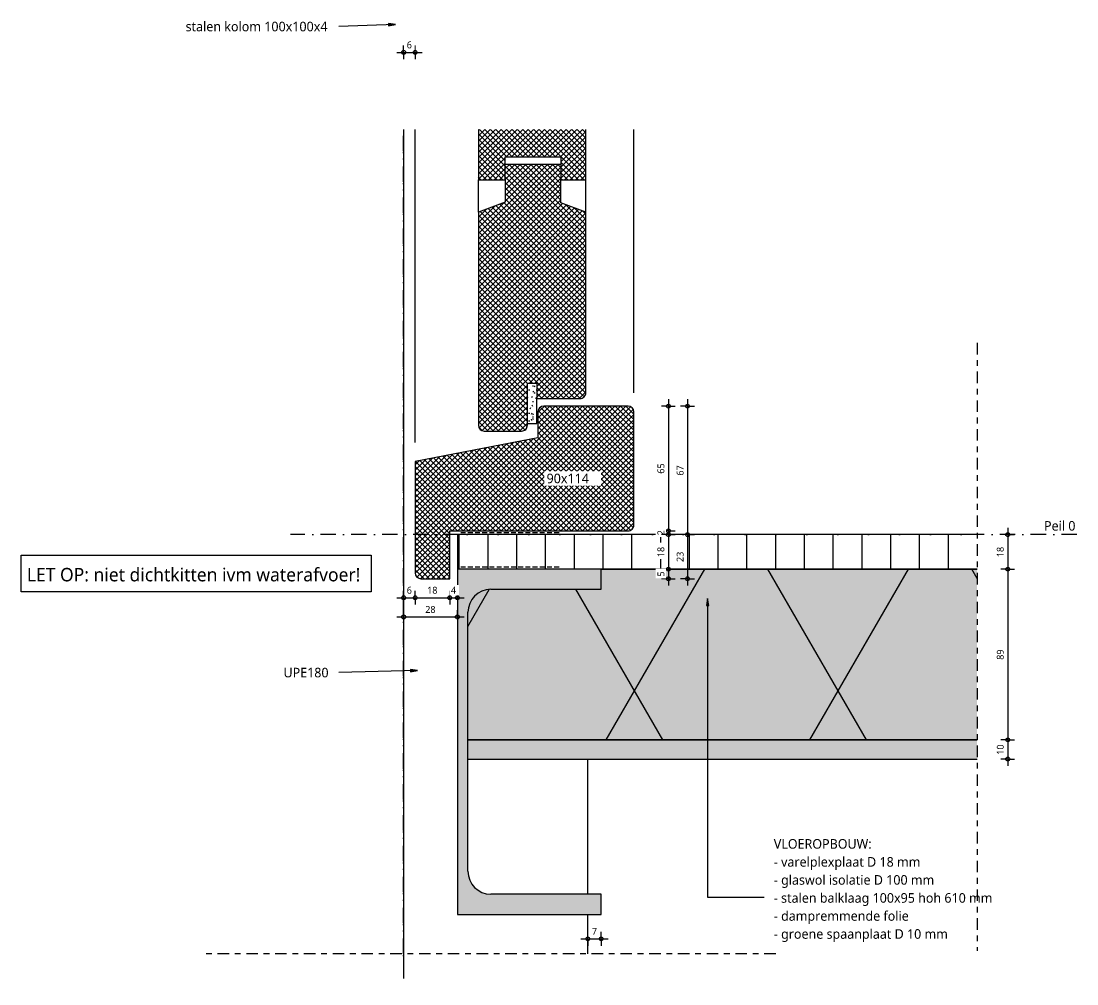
# Model space of a CAD drawing. Header units: millimetres. Extents: x 2457 to 4349, y 3067 to 7524.
# Drawn here: x 2457 to 3007, y 3067 to 3569 of the extents above; entities that cross this region are included whole.
import ezdxf

# ---------------------------------------------------------------- set-up
doc = ezdxf.new("R2010")
doc.units = ezdxf.units.MM
for name, pattern in [('MV_center', [15, 6, -3, 3, -3]), ('MV_hidden', [3.75, 2.5, -1.25]), ('MV_stramien', [16, 8, -4, 0, -4])]:
    doc.linetypes.add(name, pattern=pattern)
for name, color, linetype, lineweight in [('A-ANNO-DIMS', 211, 'Continuous', 13), ('A-ANNO-DIMS-2', 211, 'Continuous', 13), ('A-DETL', 90, 'Continuous', 13), ('A-DETL-GENF', 92, 'Continuous', 18), ('A-DETL-MEDM', 33, 'Continuous', 25), ('G-ANNO-TEXT', 231, 'Continuous', 13)]:
    doc.layers.add(name, color=color, linetype=linetype, lineweight=lineweight)
doc.styles.add('Segoe UI_1', font='segoeui.ttf', dxfattribs={"height": 3.6})
doc.styles.add('Segoe UI_3', font='segoeui.ttf', dxfattribs={"height": 5})
doc.styles.add('Segoe UI_5', font='segoeui.ttf', dxfattribs={"height": 7})
doc.styles.add('Segoe UI_B', font='segoeui.ttf', dxfattribs={"height": 5})
doc.dimstyles.new('1_8_mm', dxfattribs={"dimscale": 304.8, "dimtxt": 3.770510204081632, "dimasz": 0.0065616797900262, "dimexe": 0.0118110236220473, "dimexo": 0.0625, "dimgap": 0.0032808398950131, "dimtad": 1, "dimdec": 0, "dimzin": 0, "dimdsep": 46, "dimtxsty": 'Segoe UI_1', "dimblk1": 'DOTBLANK', "dimblk2": 'DOTBLANK', "dimsah": 1, "dimcen": 0.09, "dimdle": 0.0118110236220473, "dimazin": 0, "dimtfac": 1, "dimtdec": 4, "dimtix": 1, "dimtmove": 0, "dimatfit": 3, "dimfxl": 0.0118110236220473, "dimfxlon": 1, "dimtvp": 1, "dimtfill": 1, "dimtolj": 1, "dimtzin": 0, "dimarcsym": 2})
pattern_1 = [(45, (0, 0), (-1.414213562373095, 1.414213562373095), []), (135, (0, 0), (-1.414213562373095, -1.414213562373094), [])]

# ---------------------------------------------------------------- blocks, each defined once
blk = doc.blocks.new('42 isolatie - Type 1-3779846-Details Strandbaak Strandhuis 2_0')
at = {"layer": 'A-DETL-GENF'}
blk.add_hatch(color=256, dxfattribs=at).paths.add_polyline_path([(7.386106763455254, 0.8000000000041495), (271.2784116088804, 0.8000000000041495), (271.2784116088814, 89.80000000000503), (75.27841160891035, 89.80000000000503), (75.27841160891035, 79.30000000004154), (17.77841160887807, 79.30000000004262), (16.19904020294629, 79.1942943309661), (14.67258306763886, 78.89110991551055), (13.1867131403172, 78.38534071714707), (11.77841160886901, 77.69230484545476), (10.4740741725249, 76.81919787887934), (9.293130234630542, 75.78528137428015), (8.259213730031897, 74.60433743638457), (7.386106763456067, 73.30000000004073), (6.693070891763211, 71.8916984685932), (6.187301693400269, 70.40582854127142), (5.884117277944177, 68.87937140596453), (5.778411608861033, 67.30000000004101), (5.778411608860356, 0.8000000000041495), (6.693070891762399, 0.8000000000041495)])
at = {"layer": 'A-DETL-GENF', "lineweight": 13}
h = blk.add_hatch(dxfattribs=at)
h.set_pattern_fill('FP_13', color=256, style=0, pattern_type=2)
h.set_pattern_definition([(60, (-357.563, 184.107), (-79.67433714816833, 46), []), (120, (-357.563, 184.107), (-79.67433714816836, -45.99999999999997), [])])
h.paths.add_polyline_path([(7.386106763455254, 0.8000000000041495), (271.2784116088804, 0.8000000000041495), (271.2784116088814, 89.80000000000503), (75.27841160891035, 89.80000000000503), (75.27841160891035, 79.30000000004154), (17.77841160887807, 79.30000000004262), (16.19904020294629, 79.1942943309661), (14.67258306763886, 78.89110991551055), (13.1867131403172, 78.38534071714707), (11.77841160886901, 77.69230484545476), (10.4740741725249, 76.81919787887934), (9.293130234630542, 75.78528137428015), (8.259213730031897, 74.60433743638457), (7.386106763456067, 73.30000000004073), (6.693070891763211, 71.8916984685932), (6.187301693400269, 70.40582854127142), (5.884117277944177, 68.87937140596453), (5.778411608861033, 67.30000000004101), (5.778411608860356, 0.8000000000041495), (6.693070891762399, 0.8000000000041495)])
at = {"layer": 'A-DETL-GENF'}
for p, q in [((271.278411608878, 89.80000000000123), (75.27841160890726, 89.80000000000123)), ((5.778411608861343, 0.8000000000007149), (271.278411608877, 0.8000000000007149))]:
    blk.add_line(p, q, dxfattribs=at)
blk = doc.blocks.new('00 plaatmateriaal1 - d_18 mm-3252204-Details Strandbaak Strandhuis 2_0')
at = {"layer": 'A-DETL-GENF', "lineweight": 13}
h = blk.add_hatch(dxfattribs=at)
h.set_pattern_fill('FP_1', color=256, style=0, pattern_type=2)
h.set_pattern_definition([(270, (0, 0), (-15, -9e-16), [])])
h.paths.add_polyline_path([(205.999999999972, 17.99999999994393), (10.00000000000097, 17.99999999994339), (10.00000000000097, -3.2486e-12), (281.0000000000008, -3.2486e-12), (281.0000000000008, 17.99999999994393), (231.244994701811, 17.99999999994393)])
at = {"layer": 'A-DETL-MEDM', "lineweight": 18}
for p, q in [((205.999999999975, 17.9999999999998), (10.00000000000419, 17.9999999999998)), ((281.0000000000038, 0), (281.0000000000038, 17.9999999999998)), ((10.00000000000419, 0), (281.0000000000038, 0))]:
    blk.add_line(p, q, dxfattribs=at)
blk = doc.blocks.new('NLRS_00_DI_maskeer - Type 1-V22-Details Strandbaak Strandhuis 2_0')
at = {"layer": 'A-DETL-GENF', "linetype": 'MV_center'}
blk.add_line((216.9999999999975, 0), (-99.99999999999973, 0), dxfattribs=at)
blk = doc.blocks.new('NLRS_00_DI_maskeer - Type 1-V6-Details Strandbaak Strandhuis 2_0')
at = {"layer": 'A-DETL-GENF', "linetype": 'MV_center'}
blk.add_line((-99.99999999999973, 0), (197.9999999999973, 0), dxfattribs=at)
blk = doc.blocks.new('DIMBLOCK177-Details Strandbaak Strandhuis 2_0')
at = {"layer": 'A-ANNO-DIMS-2'}
for p, q in [((2656.006280070529, 3553.037937577519), (2656.006280070529, 3556.637937577519)), ((2662.00628007053, 3553.037937577519), (2662.00628007053, 3556.637937577519)), ((2652.406280070529, 3553.037937577519), (2665.60628007053, 3553.037937577519)), ((2656.006280070529, 3553.037937577519), (2656.006280070529, 3549.437937577518)), ((2662.00628007053, 3553.037937577519), (2662.00628007053, 3549.437937577518))]:
    blk.add_line(p, q, dxfattribs=at)
for centre, radius in [((2656.006280070529, 3553.037937577519), 1), ((2662.00628007053, 3553.037937577519), 0.9999999999995453)]:
    blk.add_circle(centre, radius, dxfattribs=at)
at = {"layer": 'A-ANNO-DIMS-2', "color": 0, "insert": (2657.635185450864, 3558.734813273251), "char_height": 3.599999999999999, "width": 3.290627087198515, "attachment_point": 1, "line_spacing_factor": 1.142578849721707, "style": 'Segoe UI_1', "bg_fill": 3, "box_fill_scale": 1.25, "bg_fill_color": 9, "bg_fill_true_color": 13158600, "bg_fill_transparency": 0}
blk.add_mtext('6', dxfattribs=at)
blk = doc.blocks.new('_DotBlank')
at = {"color": 0, "linetype": 'ByBlock', "lineweight": -2}
blk.add_line((-0.5, 0), (-1, 0), dxfattribs=at)
blk.add_circle((0, 0), 0.5, dxfattribs=at)
blk = doc.blocks.new('DIMBLOCK188-Details Strandbaak Strandhuis 2_0')
at = {"layer": 'A-ANNO-DIMS-2'}
for p, q in [((2970.966008531669, 3305.219752261066), (2970.966008531669, 3283.619752261067)), ((2970.966008531669, 3301.619752261065), (2967.366008531669, 3301.619752261065)), ((2970.966008531669, 3301.619752261065), (2974.566008531669, 3301.619752261065)), ((2970.966008531669, 3283.619752261067), (2967.366008531669, 3283.619752261067)), ((2970.966008531669, 3283.619752261067), (2974.566008531669, 3283.619752261067))]:
    blk.add_line(p, q, dxfattribs=at)
for centre in [(2970.966008531669, 3301.619752261065), (2970.966008531669, 3283.619752261067)]:
    blk.add_circle(centre, 1, dxfattribs=at)
at = {"layer": 'A-ANNO-DIMS-2', "color": 0, "insert": (2965.269132835937, 3289.877563021735), "char_height": 3.599999999999999, "width": 6.581254174397031, "attachment_point": 1, "rotation": 90, "line_spacing_factor": 1.142578849721707, "style": 'Segoe UI_1', "bg_fill": 3, "box_fill_scale": 1.25, "bg_fill_color": 9, "bg_fill_true_color": 13158600, "bg_fill_transparency": 0}
blk.add_mtext('18', dxfattribs=at)
blk = doc.blocks.new('DIMBLOCK189-Details Strandbaak Strandhuis 2_0')
at = {"layer": 'A-ANNO-DIMS-2'}
for p, q in [((2970.966008531669, 3283.619752261067), (2967.366008531669, 3283.619752261067)), ((2970.966008531669, 3283.619752261067), (2970.966008531669, 3194.619752261072)), ((2970.966008531669, 3283.619752261067), (2974.566008531669, 3283.619752261067)), ((2970.966008531669, 3194.619752261072), (2967.36600853167, 3194.619752261072)), ((2970.966008531669, 3194.619752261072), (2974.56600853167, 3194.619752261072))]:
    blk.add_line(p, q, dxfattribs=at)
for centre in [(2970.966008531669, 3283.619752261067), (2970.966008531669, 3194.619752261072)]:
    blk.add_circle(centre, 1, dxfattribs=at)
at = {"layer": 'A-ANNO-DIMS-2', "color": 0, "insert": (2965.269132835937, 3236.377563021738), "char_height": 3.599999999999999, "width": 6.581254174397031, "attachment_point": 1, "rotation": 90, "line_spacing_factor": 1.142578849721707, "style": 'Segoe UI_1', "bg_fill": 3, "box_fill_scale": 1.25, "bg_fill_color": 9, "bg_fill_true_color": 13158600, "bg_fill_transparency": 0}
blk.add_mtext('89', dxfattribs=at)
blk = doc.blocks.new('DIMBLOCK190-Details Strandbaak Strandhuis 2_0')
at = {"layer": 'A-ANNO-DIMS-2'}
for p, q in [((2970.966008531669, 3194.619752261072), (2967.36600853167, 3194.619752261072)), ((2970.966008531669, 3194.619752261072), (2970.96600853167, 3181.019752261049)), ((2970.966008531669, 3194.619752261072), (2974.56600853167, 3194.619752261072)), ((2970.96600853167, 3184.619752261049), (2967.36600853167, 3184.619752261049)), ((2970.96600853167, 3184.619752261049), (2974.56600853167, 3184.619752261049))]:
    blk.add_line(p, q, dxfattribs=at)
for centre, radius in [((2970.966008531669, 3194.619752261072), 1), ((2970.96600853167, 3184.619752261049), 0.9999999999995453)]:
    blk.add_circle(centre, radius, dxfattribs=at)
at = {"layer": 'A-ANNO-DIMS-2', "color": 0, "insert": (2965.269132835937, 3186.87756302173), "char_height": 3.599999999999999, "width": 6.581254174397031, "attachment_point": 1, "rotation": 90, "line_spacing_factor": 1.142578849721707, "style": 'Segoe UI_1', "bg_fill": 3, "box_fill_scale": 1.25, "bg_fill_color": 9, "bg_fill_true_color": 13158600, "bg_fill_transparency": 0}
blk.add_mtext('10', dxfattribs=at)
blk = doc.blocks.new('DIMBLOCK191-Details Strandbaak Strandhuis 2_0')
at = {"layer": 'A-ANNO-DIMS-2'}
for p, q in [((2794.026463975875, 3372.21975226107), (2794.026463975875, 3303.619752261069)), ((2794.026463975875, 3368.619752261069), (2790.426463975874, 3368.619752261069)), ((2794.026463975875, 3368.619752261069), (2797.626463975874, 3368.619752261069)), ((2794.026463975875, 3303.619752261069), (2790.426463975875, 3303.619752261069)), ((2794.026463975875, 3303.619752261069), (2797.626463975875, 3303.619752261069))]:
    blk.add_line(p, q, dxfattribs=at)
for centre in [(2794.026463975875, 3368.619752261069), (2794.026463975875, 3303.619752261069)]:
    blk.add_circle(centre, 0.9999999999995453, dxfattribs=at)
at = {"layer": 'A-ANNO-DIMS-2', "color": 0, "insert": (2788.329588280142, 3333.377563021737), "char_height": 3.599999999999999, "width": 6.581254174397031, "attachment_point": 1, "rotation": 90, "line_spacing_factor": 1.142578849721707, "style": 'Segoe UI_1', "bg_fill": 3, "box_fill_scale": 1.25, "bg_fill_color": 9, "bg_fill_true_color": 13158600, "bg_fill_transparency": 0}
blk.add_mtext('65', dxfattribs=at)
blk = doc.blocks.new('DIMBLOCK192-Details Strandbaak Strandhuis 2_0')
at = {"layer": 'A-ANNO-DIMS-2'}
for p, q in [((2794.026463975875, 3303.619752261069), (2790.426463975875, 3303.619752261069)), ((2794.026463975875, 3303.619752261069), (2794.026463975875, 3301.619752261066)), ((2794.026463975875, 3303.619752261069), (2797.626463975875, 3303.619752261069)), ((2794.026463975875, 3301.619752261066), (2790.426463975875, 3301.619752261066)), ((2794.026463975875, 3301.619752261066), (2797.626463975875, 3301.619752261066))]:
    blk.add_line(p, q, dxfattribs=at)
for centre in [(2794.026463975875, 3303.619752261069), (2794.026463975875, 3301.619752261066)]:
    blk.add_circle(centre, 0.9999999999995453, dxfattribs=at)
at = {"layer": 'A-ANNO-DIMS-2', "color": 0, "insert": (2788.329588280142, 3301.248657641401), "char_height": 3.599999999999999, "width": 3.290627087198515, "attachment_point": 1, "rotation": 90, "line_spacing_factor": 1.142578849721707, "style": 'Segoe UI_1', "bg_fill": 3, "box_fill_scale": 1.25, "bg_fill_color": 9, "bg_fill_true_color": 13158600, "bg_fill_transparency": 0}
blk.add_mtext('2', dxfattribs=at)
blk = doc.blocks.new('DIMBLOCK193-Details Strandbaak Strandhuis 2_0')
at = {"layer": 'A-ANNO-DIMS-2'}
for p, q in [((2794.026463975875, 3301.619752261066), (2790.426463975875, 3301.619752261066)), ((2794.026463975875, 3301.619752261066), (2794.026463975875, 3283.619752261066)), ((2794.026463975875, 3301.619752261066), (2797.626463975875, 3301.619752261066)), ((2794.026463975875, 3283.619752261066), (2790.426463975875, 3283.619752261066)), ((2794.026463975875, 3283.619752261066), (2797.626463975875, 3283.619752261066))]:
    blk.add_line(p, q, dxfattribs=at)
for centre in [(2794.026463975875, 3301.619752261066), (2794.026463975875, 3283.619752261066)]:
    blk.add_circle(centre, 0.9999999999995453, dxfattribs=at)
at = {"layer": 'A-ANNO-DIMS-2', "color": 0, "insert": (2788.329588280142, 3289.877563021734), "char_height": 3.599999999999999, "width": 6.581254174397031, "attachment_point": 1, "rotation": 90, "line_spacing_factor": 1.142578849721707, "style": 'Segoe UI_1', "bg_fill": 3, "box_fill_scale": 1.25, "bg_fill_color": 9, "bg_fill_true_color": 13158600, "bg_fill_transparency": 0}
blk.add_mtext('18', dxfattribs=at)
blk = doc.blocks.new('DIMBLOCK194-Details Strandbaak Strandhuis 2_0')
at = {"layer": 'A-ANNO-DIMS-2'}
for p, q in [((2794.026463975875, 3283.619752261066), (2790.426463975875, 3283.619752261066)), ((2794.026463975875, 3283.619752261066), (2794.026463975875, 3275.01975226107)), ((2794.026463975875, 3283.619752261066), (2797.626463975875, 3283.619752261066)), ((2794.026463975875, 3278.61975226107), (2790.426463975875, 3278.61975226107)), ((2794.026463975875, 3278.61975226107), (2797.626463975875, 3278.61975226107))]:
    blk.add_line(p, q, dxfattribs=at)
for centre in [(2794.026463975875, 3283.619752261066), (2794.026463975875, 3278.61975226107)]:
    blk.add_circle(centre, 0.9999999999995453, dxfattribs=at)
at = {"layer": 'A-ANNO-DIMS-2', "color": 0, "insert": (2788.329588280142, 3279.748657641402), "char_height": 3.599999999999999, "width": 3.290627087198515, "attachment_point": 1, "rotation": 90, "line_spacing_factor": 1.142578849721707, "style": 'Segoe UI_1', "bg_fill": 3, "box_fill_scale": 1.25, "bg_fill_color": 9, "bg_fill_true_color": 13158600, "bg_fill_transparency": 0}
blk.add_mtext('5', dxfattribs=at)
blk = doc.blocks.new('DIMBLOCK234-Details Strandbaak Strandhuis 2_0')
at = {"layer": 'A-ANNO-DIMS-2'}
for p, q in [((2652.406280070523, 3258.712436729979), (2687.606280070506, 3258.712436729979)), ((2656.006280070523, 3258.712436729979), (2656.006280070523, 3262.312436729978)), ((2656.006280070523, 3258.712436729979), (2656.006280070523, 3255.112436729978)), ((2684.006280070506, 3258.712436729979), (2684.006280070506, 3262.312436729978)), ((2684.006280070506, 3258.712436729979), (2684.006280070506, 3255.112436729978))]:
    blk.add_line(p, q, dxfattribs=at)
for centre in [(2656.006280070523, 3258.712436729979), (2684.006280070506, 3258.712436729979)]:
    blk.add_circle(centre, 1, dxfattribs=at)
at = {"layer": 'A-ANNO-DIMS-2', "color": 0, "insert": (2667.264090831182, 3264.409312425711), "char_height": 3.599999999999999, "width": 6.581254174397031, "attachment_point": 1, "line_spacing_factor": 1.142578849721707, "style": 'Segoe UI_1', "bg_fill": 3, "box_fill_scale": 1.25, "bg_fill_color": 9, "bg_fill_true_color": 13158600, "bg_fill_transparency": 0}
blk.add_mtext('28', dxfattribs=at)
blk = doc.blocks.new('DIMBLOCK235-Details Strandbaak Strandhuis 2_0')
at = {"layer": 'A-ANNO-DIMS-2'}
for p, q in [((2804.02646397548, 3372.219752260857), (2804.026463974999, 3301.619752261067)), ((2804.026463975456, 3368.619752260857), (2800.426463975455, 3368.619752260882)), ((2804.026463975456, 3368.619752260857), (2807.626463975456, 3368.619752260833)), ((2804.026463974999, 3301.619752261067), (2800.426463974998, 3301.619752261092)), ((2804.026463974999, 3301.619752261067), (2807.626463974999, 3301.619752261042))]:
    blk.add_line(p, q, dxfattribs=at)
for centre, radius in [((2804.026463975456, 3368.619752260857), 0.9999999999997726), ((2804.026463974999, 3301.619752261067), 1)]:
    blk.add_circle(centre, radius, dxfattribs=at)
at = {"layer": 'A-ANNO-DIMS-2', "color": 0, "insert": (2798.329588279495, 3332.377563021637), "char_height": 3.599999999999999, "width": 6.581254174397031, "attachment_point": 1, "rotation": 90, "line_spacing_factor": 1.142578849721707, "style": 'Segoe UI_1', "bg_fill": 3, "box_fill_scale": 1.25, "bg_fill_color": 9, "bg_fill_true_color": 13158600, "bg_fill_transparency": 0}
blk.add_mtext('67', dxfattribs=at)
blk = doc.blocks.new('DIMBLOCK236-Details Strandbaak Strandhuis 2_0')
at = {"layer": 'A-ANNO-DIMS-2'}
for p, q in [((2804.026463974999, 3301.619752261067), (2800.426463974998, 3301.619752261092)), ((2804.026463974999, 3301.619752261067), (2804.026463974817, 3275.019752260223)), ((2804.026463974999, 3301.619752261067), (2807.626463974999, 3301.619752261042)), ((2804.026463974842, 3278.619752260223), (2800.426463974842, 3278.619752260247)), ((2804.026463974842, 3278.619752260223), (2807.626463974842, 3278.619752260198))]:
    blk.add_line(p, q, dxfattribs=at)
for centre, radius in [((2804.026463974999, 3301.619752261067), 1), ((2804.026463974842, 3278.619752260223), 0.9999999999995453)]:
    blk.add_circle(centre, radius, dxfattribs=at)
at = {"layer": 'A-ANNO-DIMS-2', "color": 0, "insert": (2798.329588279188, 3287.37756302132), "char_height": 3.599999999999999, "width": 6.581254174397031, "attachment_point": 1, "rotation": 90, "line_spacing_factor": 1.142578849721707, "style": 'Segoe UI_1', "bg_fill": 3, "box_fill_scale": 1.25, "bg_fill_color": 9, "bg_fill_true_color": 13158600, "bg_fill_transparency": 0}
blk.add_mtext('23', dxfattribs=at)
blk = doc.blocks.new('DIMBLOCK237-Details Strandbaak Strandhuis 2_0')
at = {"layer": 'A-ANNO-DIMS-2'}
for p, q in [((2656.006280070523, 3268.712436729978), (2656.006280070523, 3272.312436729978)), ((2662.006280070529, 3268.712436729978), (2662.006280070529, 3272.312436729978)), ((2652.406280070523, 3268.712436729978), (2662.006280070529, 3268.712436729978)), ((2656.006280070523, 3268.712436729978), (2656.006280070523, 3265.112436729978)), ((2662.006280070529, 3268.712436729978), (2662.006280070529, 3265.112436729978))]:
    blk.add_line(p, q, dxfattribs=at)
for centre, radius in [((2656.006280070523, 3268.712436729978), 1), ((2662.006280070529, 3268.712436729978), 0.9999999999995453)]:
    blk.add_circle(centre, radius, dxfattribs=at)
at = {"layer": 'A-ANNO-DIMS-2', "color": 0, "insert": (2657.63518545086, 3274.40931242571), "char_height": 3.599999999999999, "width": 3.290627087198515, "attachment_point": 1, "line_spacing_factor": 1.142578849721707, "style": 'Segoe UI_1', "bg_fill": 3, "box_fill_scale": 1.25, "bg_fill_color": 9, "bg_fill_true_color": 13158600, "bg_fill_transparency": 0}
blk.add_mtext('6', dxfattribs=at)
blk = doc.blocks.new('DIMBLOCK238-Details Strandbaak Strandhuis 2_0')
at = {"layer": 'A-ANNO-DIMS-2'}
for p, q in [((2662.006280070529, 3268.712436729978), (2662.006280070529, 3272.312436729978)), ((2680.006280070529, 3268.712436729978), (2680.006280070529, 3272.312436729978)), ((2662.006280070529, 3268.712436729978), (2680.006280070529, 3268.712436729978)), ((2662.006280070529, 3268.712436729978), (2662.006280070529, 3265.112436729978)), ((2680.006280070529, 3268.712436729978), (2680.006280070529, 3265.112436729978))]:
    blk.add_line(p, q, dxfattribs=at)
for centre, radius in [((2662.006280070529, 3268.712436729978), 0.9999999999995453), ((2680.006280070529, 3268.712436729978), 1)]:
    blk.add_circle(centre, radius, dxfattribs=at)
at = {"layer": 'A-ANNO-DIMS-2', "color": 0, "insert": (2668.264090831197, 3274.40931242571), "char_height": 3.599999999999999, "width": 6.581254174397031, "attachment_point": 1, "line_spacing_factor": 1.142578849721707, "style": 'Segoe UI_1', "bg_fill": 3, "box_fill_scale": 1.25, "bg_fill_color": 9, "bg_fill_true_color": 13158600, "bg_fill_transparency": 0}
blk.add_mtext('18', dxfattribs=at)
blk = doc.blocks.new('DIMBLOCK239-Details Strandbaak Strandhuis 2_0')
at = {"layer": 'A-ANNO-DIMS-2'}
for p, q in [((2680.006280070529, 3268.712436729978), (2680.006280070529, 3272.312436729978)), ((2684.00628007053, 3268.712436729978), (2684.00628007053, 3272.312436729978)), ((2680.006280070529, 3268.712436729978), (2687.60628007053, 3268.712436729978)), ((2680.006280070529, 3268.712436729978), (2680.006280070529, 3265.112436729978)), ((2684.00628007053, 3268.712436729978), (2684.00628007053, 3265.112436729978))]:
    blk.add_line(p, q, dxfattribs=at)
for centre, radius in [((2680.006280070529, 3268.712436729978), 1), ((2684.00628007053, 3268.712436729978), 0.9999999999995453)]:
    blk.add_circle(centre, radius, dxfattribs=at)
at = {"layer": 'A-ANNO-DIMS-2', "color": 0, "insert": (2680.635185450864, 3274.40931242571), "char_height": 3.599999999999999, "width": 3.290627087198515, "attachment_point": 1, "line_spacing_factor": 1.142578849721707, "style": 'Segoe UI_1', "bg_fill": 3, "box_fill_scale": 1.25, "bg_fill_color": 9, "bg_fill_true_color": 13158600, "bg_fill_transparency": 0}
blk.add_mtext('4', dxfattribs=at)
blk = doc.blocks.new('DIMBLOCK240-Details Strandbaak Strandhuis 2_0')
at = {"layer": 'A-ANNO-DIMS-2'}
for p, q in [((2752.00628007053, 3090.891711770165), (2752.00628007053, 3094.491711770166)), ((2759.006280070559, 3090.891711770165), (2759.006280070559, 3094.491711770166)), ((2748.40628007053, 3090.891711770165), (2762.606280070559, 3090.891711770165)), ((2752.00628007053, 3090.891711770165), (2752.00628007053, 3087.291711770165)), ((2759.006280070559, 3090.891711770165), (2759.006280070559, 3087.291711770165))]:
    blk.add_line(p, q, dxfattribs=at)
for centre in [(2752.00628007053, 3090.891711770165), (2759.006280070559, 3090.891711770165)]:
    blk.add_circle(centre, 1, dxfattribs=at)
at = {"layer": 'A-ANNO-DIMS-2', "color": 0, "insert": (2754.135185450879, 3096.588587465898), "char_height": 3.599999999999999, "width": 3.290627087198515, "attachment_point": 1, "line_spacing_factor": 1.142578849721707, "style": 'Segoe UI_1', "bg_fill": 3, "box_fill_scale": 1.25, "bg_fill_color": 9, "bg_fill_true_color": 13158600, "bg_fill_transparency": 0}
blk.add_mtext('7', dxfattribs=at)

msp = doc.modelspace()

# ---------------------------------------------------------------- hatches: boundary and pattern name
at = {"layer": 'A-DETL-GENF', "lineweight": 13}
h = msp.add_hatch(dxfattribs=at)
h.set_pattern_fill('FP_3', color=250, style=0, pattern_type=2)
h.set_pattern_definition(pattern_1)
h.paths.add_polyline_path([(2695.006280070533, 3486.619752261075), (2709.006280070534, 3486.619752261075), (2709.006280070534, 3498.619752261074), (2738.006280070532, 3498.619752261074), (2738.006280070532, 3486.619752261075), (2751.006280070533, 3486.619752261075), (2751.006280070533, 3512.860138800966), (2695.006280070533, 3512.860138800966)])
h = msp.add_hatch(dxfattribs=at)
h.set_pattern_fill('FP_3', color=250, style=0, pattern_type=2)
h.set_pattern_definition(pattern_1)
h.paths.add_polyline_path([(2717.506280070537, 3355.619752261072), (2718.282737205844, 3355.721974782206), (2719.006280070536, 3356.021676049719), (2719.627600414097, 3356.498431917513), (2720.104356281892, 3357.119752261073), (2720.404057549404, 3357.843295125765), (2720.506280070538, 3358.619752261073), (2720.506280070538, 3380.619752261072), (2725.506280070537, 3380.619752261072), (2725.506280070537, 3372.619752261074), (2748.006280070539, 3372.619752261073), (2748.782737205845, 3372.721974782205), (2749.506280070538, 3373.02167604972), (2750.127600414099, 3373.498431917513), (2750.604356281893, 3374.119752261073), (2750.904057549406, 3374.843295125766), (2751.006280070538, 3375.619752261074), (2751.006280070538, 3469.663325245824), (2738.006280070538, 3474.619752261074), (2738.006280070538, 3494.619752261073), (2709.006280070537, 3494.619752261073), (2709.006280070537, 3475.001015877631), (2695.006280070538, 3469.663325245824), (2695.006280070538, 3358.619752261073), (2695.108502591671, 3357.843295125765), (2695.408203859185, 3357.119752261073), (2695.884959726978, 3356.498431917513), (2696.506280070538, 3356.021676049719), (2697.229822935232, 3355.721974782206), (2698.006280070539, 3355.619752261074)])
h = msp.add_hatch(dxfattribs=at)
h.set_pattern_fill('FP_6', color=254, style=0, pattern_type=2)
h.set_pattern_definition([(0, (0, 0), (8.128, 2.032), [0.67056, -5.424999999999999, 0.67056, -5.424999999999999, -32.512]), (0, (0, 0), (8.128, 2.032), [-12.192, 0.67056, -11.521, 0.67056, -5.424999999999999, -14.224]), (0, (0, 0), (8.128, 2.032), [-30.48, 0.67056, -3.393, 0.67056, -9.488999999999997]), (120, (3.048, 1.016), (-5.823763620489978, 6.023054481959919), [0.67056, -5.424999999999998, 0.67056, -5.424999999999998, -32.51199999999999]), (120, (3.048, 1.016), (-5.823763620489978, 6.023054481959919), [-12.192, 0.67056, -11.52099999999999, 0.67056, -5.424999999999998, -14.224]), (120, (3.048, 1.016), (-5.823763620489978, 6.023054481959919), [-30.48, 0.67056, -3.392999999999999, 0.67056, -9.488999999999997]), (240, (4.064, 5.08), (-2.304236379510018, -8.055054481959917), [0.67056, -5.424999999999999, 0.67056, -5.424999999999999, -32.512]), (240, (4.064, 5.08), (-2.304236379510018, -8.055054481959917), [-12.192, 0.67056, -11.521, 0.67056, -5.424999999999999, -14.224]), (240, (4.064, 5.08), (-2.304236379510018, -8.055054481959917), [-30.48, 0.67056, -3.393, 0.67056, -9.488999999999997])])
h.paths.add_polyline_path([(2725.506280070535, 3359.631072663594), (2725.506280070535, 3380.619752261072), (2720.506280070534, 3380.619752261072), (2720.506280070534, 3359.631072663594)])
h = msp.add_hatch(dxfattribs=at)
h.set_pattern_fill('FP_3', color=250, style=0, pattern_type=2)
h.set_pattern_definition(pattern_1)
h.paths.add_polyline_path([(2680.006280070533, 3278.619752261073), (2680.006280070533, 3303.619752261074), (2773.006280070533, 3303.619752261071), (2773.78273720584, 3303.721974782205), (2774.506280070533, 3304.021676049718), (2775.127600414093, 3304.498431917512), (2775.604356281886, 3305.119752261072), (2775.9040575494, 3305.843295125765), (2776.006280070533, 3306.619752261072), (2776.006280070533, 3365.619752261072), (2775.9040575494, 3366.39620939638), (2775.604356281886, 3367.119752261071), (2775.127600414093, 3367.741072604631), (2774.506280070533, 3368.217828472426), (2773.78273720584, 3368.517529739939), (2773.006280070533, 3368.619752261073), (2729.006280070533, 3368.619752261073), (2728.229822935225, 3368.517529739939), (2727.506280070532, 3368.217828472426), (2726.884959726973, 3367.741072604631), (2726.408203859178, 3367.119752261071), (2726.108502591665, 3366.39620939638), (2726.006280070532, 3365.619752261072), (2726.006280070532, 3352.119752261073), (2662.006280070532, 3339.67941247626), (2662.006280070533, 3281.619752261074), (2662.108502591666, 3280.843295125766), (2662.40820385918, 3280.119752261073), (2662.884959726973, 3279.498431917514), (2663.506280070533, 3279.021676049719), (2664.229822935226, 3278.721974782206), (2665.006280070534, 3278.619752261074)])
at = {"layer": 'A-DETL-GENF'}
for color, points in [(7, [(2684.006280070503, 3103.619752260996), (2759.006280070562, 3103.619752260996), (2759.006280070562, 3114.119752261002), (2701.506280070521, 3114.119752261011), (2699.926908664598, 3114.225457930086), (2698.400451529291, 3114.528642345542), (2696.914581601969, 3115.034411543904), (2695.506280070521, 3115.727447415598), (2694.201942634177, 3116.600554382174), (2693.020998696282, 3117.634470886772), (2691.987082191684, 3118.815414824667), (2691.113975225107, 3120.119752261011), (2690.420939353415, 3121.528053792458), (2689.915170155052, 3123.01392371978), (2689.611985739596, 3124.540380855088), (2689.506280070513, 3126.119752261012), (2689.506280070521, 3261.119752261106), (2689.611985739596, 3262.699123667029), (2689.915170155052, 3264.225580802337), (2690.420939353415, 3265.711450729658), (2691.113975225107, 3267.119752261105), (2691.987082191684, 3268.424089697449), (2693.020998696282, 3269.605033635345), (2694.201942634177, 3270.638950139943), (2695.50628007052, 3271.512057106519), (2696.914581601969, 3272.205092978211), (2698.400451529291, 3272.710862176575), (2699.926908664598, 3273.014046592031), (2701.50628007053, 3273.119752261107), (2759.006280070562, 3273.119752261109), (2759.006280070562, 3283.619752261123), (2684.006280070503, 3283.619752261123), (2684.006280070503, 3159.25310394079)]), (83, [(2689.506280070513, 3184.619752261049), (2955.006280070533, 3184.619752261054), (2955.006280070533, 3194.619752261076), (2689.506280070513, 3194.619752261072)])]:
    msp.add_hatch(color=color, dxfattribs=at).paths.add_polyline_path(points)
at = {"layer": 'G-ANNO-TEXT'}
for points in [[(2651.738526198274, 3567.584587847203), (2648.11811556369, 3568.090126018326), (2648.163548802997, 3566.821384971996)], [(2814.456212477874, 3268.342035932139), (2813.821435347323, 3264.742035932139), (2815.090989608425, 3264.742035932139)], [(2663.204104896783, 3230.760920747948), (2659.588930404046, 3231.302635979905), (2659.621674581829, 3230.033504055832)]]:
    msp.add_hatch(color=7, dxfattribs=at).paths.add_polyline_path(points)

# ---------------------------------------------------------------- linework, layer by layer
at = {"layer": 'A-DETL', "linetype": 'MV_stramien', "lineweight": 18}
for p, q in [((2656.006280070523, 3082.999678341335), (2656.006280070518, 3512.860138800964)), ((2656.006280070529, 3512.860138800964), (2656.006280070519, 3067.39395590179)), ((3007.00628007053, 3301.619752261067), (2597.00628007053, 3301.619752261067))]:
    msp.add_line(p, q, dxfattribs=at)
at = {"layer": 'A-DETL'}
for p, q in [((2656.006280070525, 3512.860138800965), (2656.006280070522, 3075.239826180801)), ((2695.00628007053, 3512.860138800963), (2695.00628007053, 3486.61975226107)), ((2751.006280070531, 3486.61975226107), (2751.006280070531, 3512.860138800963)), ((2709.006280070532, 3486.61975226107), (2709.006280070532, 3498.61975226107)), ((2709.006280070532, 3498.61975226107), (2738.006280070529, 3498.61975226107)), ((2738.006280070529, 3498.61975226107), (2738.006280070529, 3486.61975226107)), ((2738.006280070536, 3494.619752261069), (2709.006280070533, 3494.619752261069)), ((2695.00628007053, 3486.61975226107), (2709.006280070532, 3486.61975226107)), ((2709.006280070533, 3486.61975226107), (2709.006280070533, 3475.001015877628)), ((2738.006280070536, 3474.61975226107), (2738.006280070536, 3486.61975226107)), ((2738.006280070529, 3486.61975226107), (2751.006280070531, 3486.61975226107)), ((2709.006280070533, 3475.001015877628), (2695.006280070535, 3469.663325245819)), ((2751.006280070535, 3469.663325245818), (2738.006280070536, 3474.61975226107)), ((2716.894390689928, 3350.34858038644), (2662.006280070529, 3339.679412476255)), ((2726.00628007053, 3352.11975226107), (2716.894390689928, 3350.34858038644)), ((2752.00628007053, 3114.119752260999), (2752.00628007053, 3184.619752261064)), ((2752.00628007053, 3082.999678341335), (2752.00628007053, 3103.619752260993))]:
    msp.add_line(p, q, dxfattribs=at)
at = {"layer": 'A-DETL', "lineweight": 18}
for p, q in [((2662.006280070529, 3349.679412476255), (2662.00628007053, 3512.860138800964)), ((2776.006280070529, 3375.61975226107), (2776.006280070529, 3512.860138800963)), ((2695.006280070535, 3469.663325245819), (2695.006280070535, 3486.61975226107)), ((2751.006280070535, 3469.663325245818), (2751.006280070535, 3486.619752261069)), ((2695.006280070535, 3469.663325245819), (2695.006280070535, 3358.619752261069)), ((2751.006280070535, 3375.61975226107), (2751.006280070535, 3469.663325245818)), ((2720.506280070535, 3358.619752261069), (2720.506280070535, 3380.619752261069)), ((2720.506280070535, 3380.619752261069), (2725.506280070534, 3380.619752261069)), ((2725.506280070534, 3380.619752261069), (2725.506280070534, 3372.619752261071)), ((2725.506280070532, 3359.631072663591), (2725.506280070532, 3372.619752261071)), ((2725.506280070534, 3372.619752261071), (2748.006280070536, 3372.619752261071)), ((2726.00628007053, 3365.619752261068), (2726.00628007053, 3352.11975226107)), ((2773.00628007053, 3368.619752261069), (2729.006280070529, 3368.619752261069)), ((2776.006280070529, 3306.619752261068), (2776.006280070529, 3365.619752261068)), ((2720.506280070531, 3359.631072663591), (2725.506280070532, 3359.631072663591)), ((2698.006280070536, 3355.61975226107), (2717.506280070534, 3355.61975226107)), ((2662.006280070529, 3339.679412476255), (2662.006280070529, 3281.619752261069)), ((2680.006280070529, 3278.619752261069), (2680.006280070529, 3303.619752261069)), ((2680.006280070529, 3303.619752261069), (2773.00628007053, 3303.619752261069)), ((2684.0062800705, 3283.619752261119), (2684.0062800705, 3103.619752261023)), ((2759.006280070559, 3283.619752261119), (2684.006280070512, 3283.619752261119)), ((2759.006280070559, 3273.119752261106), (2759.006280070559, 3283.619752261119)), ((2665.006280070531, 3278.61975226107), (2680.006280070529, 3278.619752261069)), ((2701.506280070527, 3273.119752261104), (2759.006280070559, 3273.119752261104)), ((2689.50628007051, 3126.119752261008), (2689.50628007051, 3261.119752261078)), ((2955.006280070529, 3194.619752261072), (2689.506280070514, 3194.619752261068)), ((2689.506280070514, 3184.619752261046), (2955.006280070529, 3184.619752261049)), ((2759.006280070559, 3114.119752260997), (2701.506280070527, 3114.119752260997)), ((2759.006280070559, 3103.619752260993), (2759.006280070559, 3114.119752260995)), ((2684.0062800705, 3103.619752260993), (2759.006280070547, 3103.619752260993))]:
    msp.add_line(p, q, dxfattribs=at)
at = {"layer": 'A-DETL', "linetype": 'MV_hidden', "lineweight": 18}
for p, q in [((2685.00628007053, 3284.619752261086), (2685.00628007053, 3302.619752261087)), ((2737.006280070551, 3302.619752261087), (2685.00628007053, 3302.619752261087)), ((2737.006280070551, 3284.619752261086), (2685.00628007053, 3284.619752261086))]:
    msp.add_line(p, q, dxfattribs=at)
at = {"layer": 'A-DETL'}
for centre, radius, start, end in [((2748.006280070536, 3375.61975226107), 3.000000000000909, 269.9999999999997, 0), ((2729.006280070529, 3365.619752261068), 3, 90, 180), ((2773.00628007053, 3365.619752261068), 3.000000000000454, 0, 90), ((2698.006280070536, 3358.619752261069), 3.000000000000909, 180, 269.9999999999997), ((2717.506280070534, 3358.619752261069), 3.000000000000909, 269.9999999999997, 0), ((2773.00628007053, 3306.619752261068), 3.000000000000454, 269.9999999999997, 0), ((2665.006280070531, 3281.619752261069), 3.000000000000454, 180, 269.9999999999997)]:
    msp.add_arc(centre, radius, start, end, dxfattribs=at)
at = {"layer": 'A-DETL', "lineweight": 18}
for centre, start, end in [((2701.506280070518, 3261.119752261102), 90, 180), ((2701.506280070518, 3126.119752261008), 180, 269.9999999999997)]:
    msp.add_arc(centre, 12, start, end, dxfattribs=at)
at = {"layer": 'G-ANNO-TEXT', "color": 250}
for p, q in [((2651.738526198274, 3567.584587847203), (2622.184152325641, 3566.526254513869)), ((2651.738526198274, 3567.584587847203), (2648.11811556369, 3568.090126018326)), ((2648.11811556369, 3568.090126018326), (2648.163548802997, 3566.821384971996)), ((2648.163548802997, 3566.821384971996), (2651.738526198274, 3567.584587847203)), ((2814.456212477874, 3268.342035932139), (2813.821435347323, 3264.742035932139)), ((2813.821435347323, 3264.742035932139), (2815.090989608425, 3264.742035932139)), ((2815.090989608425, 3264.742035932139), (2814.456212477874, 3268.342035932139)), ((2814.456212477874, 3268.342035932139), (2814.456212477874, 3112.543506646713)), ((2663.204104896783, 3230.760920747948), (2659.588930404046, 3231.302635979905)), ((2659.588930404046, 3231.302635979905), (2659.621674581829, 3230.033504055832)), ((2663.204104896783, 3230.760920747948), (2622.184152325643, 3229.702587414617)), ((2659.621674581829, 3230.033504055832), (2663.204104896783, 3230.760920747948)), ((2814.456212477874, 3112.543506646713), (2843.991739194317, 3112.543506646714))]:
    msp.add_line(p, q, dxfattribs=at)
at = {"layer": 'G-ANNO-TEXT', "color": 10, "flags": 128}
msp.add_lwpolyline([(2456.560780334763, 3290.964882782674), (2639.040780334763, 3290.964882782674), (2639.040780334763, 3271.724882782675), (2456.560780334763, 3271.724882782675)], close=True, dxfattribs=at)

# ---------------------------------------------------------------- block references
at = {"layer": 'A-DETL-GENF', "linetype": 'MV_center'}
for name, p, rotation in [('NLRS_00_DI_maskeer - Type 1-V22-Details Strandbaak Strandhuis 2_0', (2955.006280070529, 3184.619752261068), 90), ('NLRS_00_DI_maskeer - Type 1-V6-Details Strandbaak Strandhuis 2_0', (2750.006280070528, 3082.999678341335), 180)]:
    msp.add_blockref(name, p, dxfattribs=dict(at, rotation=rotation))
at = {"layer": 'A-DETL-GENF'}
msp.add_blockref('42 isolatie - Type 1-3779846-Details Strandbaak Strandhuis 2_0', (2683.727868461653, 3193.819752261064), dxfattribs=at)
at = {"layer": 'A-DETL-MEDM', "lineweight": 18, "rotation": 180}
msp.add_blockref('00 plaatmateriaal1 - d_18 mm-3252204-Details Strandbaak Strandhuis 2_0', (2965.006280070534, 3301.619752261065), dxfattribs=at)

# ---------------------------------------------------------------- texts
at = {"layer": 'G-ANNO-TEXT', "color": 7, "char_height": 5, "attachment_point": 1}
for s, insert, width, style in [('stalen kolom 100x100x4', (2542.30415232564, 3569.026254513869), 90.75102499999998, 'Segoe UI_3'), ('Peil 0', (2989.87352208222, 3308.696510713541), 20.5232, 'Segoe UI_3'), ('UPE180', (2593.364152325643, 3232.202587414616), 28.86075, 'Segoe UI_3'), ('VLOEROPBOUW:', (2848.991739194318, 3142.882881646713), 66.8607375, 'Segoe UI_B'), ('- varelplexplaat D 18 mm', (2848.991739194318, 3133.49017331338), 94.75946250000001, 'Segoe UI_3'), ('- glaswol isolatie D 100 mm', (2848.991739194318, 3124.097464980046), 104.54005, 'Segoe UI_3'), ('- stalen balklaag 100x95 hoh 610 mm', (2848.991739194318, 3114.704756646713), 141.5780125, 'Segoe UI_3'), ('- dampremmende folie', (2848.991739194318, 3105.31204831338), 87.0632625, 'Segoe UI_3'), ('- groene spaanplaat D 10 mm', (2848.991739194318, 3095.919339980047), 112.556925, 'Segoe UI_3')]:
    msp.add_mtext(s, dxfattribs=dict(at, insert=insert, width=width, style=style))
at = {"layer": 'G-ANNO-TEXT', "color": 1, "insert": (2459.560780334764, 3284.249257782675), "char_height": 7, "width": 213.890225, "attachment_point": 1, "style": 'Segoe UI_5'}
msp.add_mtext('LET OP: niet dichtkitten ivm waterafvoer!', dxfattribs=at)

# ---------------------------------------------------------------- dimensions: what is measured, and where the dimension line sits
at = {"layer": 'A-ANNO-DIMS'}
dim = msp.add_linear_dim(base=(2662.00628007053, 3553.037937577519), p1=(2656.006280070529, 3556.637937577519), p2=(2662.00628007053, 3556.637937577519), dimstyle='1_8_mm', override={"dimpost": '<>', "dimfxl": 6.000000000000454}, dxfattribs=at)
dim.commit()
dim.dimension.update_dxf_attribs({"geometry": 'DIMBLOCK177-Details Strandbaak Strandhuis 2_0', "text_midpoint": (2659.006280070529, 3555.899443857787)})

# ---------------------------------------------------------------- next in the draw order: texts
at = {"layer": 'G-ANNO-TEXT', "color": 7, "insert": (2730.520827246336, 3333.421529838594), "char_height": 5, "width": 27.0970375, "attachment_point": 1, "style": 'Segoe UI_3', "bg_fill": 3, "box_fill_scale": 1.25, "bg_fill_color": 9, "bg_fill_true_color": 13158600, "bg_fill_transparency": 0}
msp.add_mtext('90x114', dxfattribs=at)

# ---------------------------------------------------------------- next in the draw order: dimensions: what is measured, and where the dimension line sits
at = {"layer": 'A-ANNO-DIMS'}
for base, p1, p2, override, picture, middle in [((2794.026463975876, 3303.619752261071), (2790.426463975874, 3368.619752261069), (2790.426463975875, 3303.619752261069), {"dimpost": '<>', "dimfxl": 65.00000000000045}, 'DIMBLOCK191-Details Strandbaak Strandhuis 2_0', (2791.164957695608, 3336.119752261069)), ((2970.96600853167, 3283.619752261069), (2967.366008531669, 3301.619752261065), (2967.366008531669, 3283.619752261067), {"dimpost": '<>', "dimfxl": 17.99999999999818}, 'DIMBLOCK188-Details Strandbaak Strandhuis 2_0', (2968.096970870632, 3292.619752261067))]:
    dim = msp.add_linear_dim(base=base, p1=p1, p2=p2, angle=89.99999999999991, dimstyle='1_8_mm', override=override, dxfattribs=at)
    dim.commit()
    dim.dimension.update_dxf_attribs({"geometry": picture, "text_midpoint": middle})
for base, p1, p2, override, picture, middle in [((2684.006280070506, 3258.712436729979), (2656.006280070523, 3262.312436729978), (2684.006280070506, 3262.312436729978), {"dimpost": '<>', "dimfxl": 27.99999999998227}, 'DIMBLOCK234-Details Strandbaak Strandhuis 2_0', (2670.006280070515, 3261.57143254999)), ((2759.006280070559, 3090.891711770165), (2752.00628007053, 3094.491711770166), (2759.006280070559, 3094.491711770166), {"dimpost": '<>', "dimfxl": 7.000000000028649}, 'DIMBLOCK240-Details Strandbaak Strandhuis 2_0', (2755.506280070545, 3093.691711774147))]:
    dim = msp.add_linear_dim(base=base, p1=p1, p2=p2, dimstyle='1_8_mm', override=override, dxfattribs=at)
    dim.commit()
    dim.dimension.update_dxf_attribs({"geometry": picture, "text_midpoint": middle})

# ---------------------------------------------------------------- next in the draw order: dimensions: what is measured, and where the dimension line sits
for base, p1, p2, override, picture, middle in [((2794.026463975876, 3301.619752261068), (2790.426463975875, 3303.619752261069), (2797.626463975875, 3301.619752261066), {"dimpost": '<>', "dimfxl": 7.472616676908754}, 'DIMBLOCK192-Details Strandbaak Strandhuis 2_0', (2791.196338448815, 3302.619752261068)), ((2970.96600853167, 3194.619752261074), (2967.366008531669, 3283.619752261067), (2967.36600853167, 3194.619752261072), {"dimpost": '<>', "dimfxl": 88.99999999999498}, 'DIMBLOCK189-Details Strandbaak Strandhuis 2_0', (2968.104502251403, 3239.11975226107))]:
    dim = msp.add_linear_dim(base=base, p1=p1, p2=p2, angle=89.99999999999991, dimstyle='1_8_mm', override=override, dxfattribs=at)
    dim.commit()
    dim.dimension.update_dxf_attribs({"geometry": picture, "text_midpoint": middle})
dim = msp.add_linear_dim(base=(2662.006280070529, 3268.712436729978), p1=(2656.006280070523, 3272.312436729978), p2=(2662.006280070529, 3272.312436729978), dimstyle='1_8_mm', override={"dimpost": '<>', "dimfxl": 6.000000000005911}, dxfattribs=at)
dim.commit()
dim.dimension.update_dxf_attribs({"geometry": 'DIMBLOCK237-Details Strandbaak Strandhuis 2_0', "text_midpoint": (2659.006280070526, 3271.573943010246)})

# ---------------------------------------------------------------- next in the draw order: dimensions: what is measured, and where the dimension line sits
for base, p1, p2, override, picture, middle in [((2794.026463975876, 3283.619752261067), (2797.626463975875, 3301.619752261066), (2797.626463975875, 3283.619752261066), {"dimpost": '<>', "dimfxl": 18.00000000000045}, 'DIMBLOCK193-Details Strandbaak Strandhuis 2_0', (2791.157426314838, 3292.619752261066)), ((2970.966008531671, 3184.619752261051), (2967.36600853167, 3194.619752261072), (2967.36600853167, 3184.619752261049), {"dimpost": '<>', "dimfxl": 10.00000000002273}, 'DIMBLOCK190-Details Strandbaak Strandhuis 2_0', (2968.094460410377, 3189.619752261061))]:
    dim = msp.add_linear_dim(base=base, p1=p1, p2=p2, angle=89.99999999999991, dimstyle='1_8_mm', override=override, dxfattribs=at)
    dim.commit()
    dim.dimension.update_dxf_attribs({"geometry": picture, "text_midpoint": middle})
dim = msp.add_linear_dim(base=(2680.006280070529, 3268.712436729978), p1=(2662.006280070529, 3272.312436729978), p2=(2680.006280070529, 3272.312436729978), dimstyle='1_8_mm', override={"dimpost": '<>', "dimfxl": 18}, dxfattribs=at)
dim.commit()
dim.dimension.update_dxf_attribs({"geometry": 'DIMBLOCK238-Details Strandbaak Strandhuis 2_0', "text_midpoint": (2671.006280070529, 3271.581474391016)})

# ---------------------------------------------------------------- next in the draw order: dimensions: what is measured, and where the dimension line sits
for base, p1, p2, override, picture, middle in [((2804.026463975, 3301.619752261044), (2800.426463975455, 3368.619752260882), (2807.626463974999, 3301.619752261042), {"dimpost": '<>', "dimfxl": 67.38575517104472}, 'DIMBLOCK235-Details Strandbaak Strandhuis 2_0', (2801.164957694732, 3335.119752260963)), ((2794.026463975876, 3278.619752261072), (2797.626463975875, 3283.619752261066), (2790.426463975875, 3278.61975226107), {"dimpost": '<>', "dimfxl": 8.76584280032208}, 'DIMBLOCK194-Details Strandbaak Strandhuis 2_0', (2791.195083218687, 3281.119752261068))]:
    dim = msp.add_linear_dim(base=base, p1=p1, p2=p2, angle=89.99999999999991, dimstyle='1_8_mm', override=override, dxfattribs=at)
    dim.commit()
    dim.dimension.update_dxf_attribs({"geometry": picture, "text_midpoint": middle})
dim = msp.add_linear_dim(base=(2684.00628007053, 3268.712436729978), p1=(2680.006280070529, 3272.312436729978), p2=(2684.00628007053, 3272.312436729978), dimstyle='1_8_mm', override={"dimpost": '<>', "dimfxl": 4.000000000000909}, dxfattribs=at)
dim.commit()
dim.dimension.update_dxf_attribs({"geometry": 'DIMBLOCK239-Details Strandbaak Strandhuis 2_0', "text_midpoint": (2682.00628007053, 3271.51243673396)})

# ---------------------------------------------------------------- next in the draw order: dimensions: what is measured, and where the dimension line sits
dim = msp.add_linear_dim(base=(2804.026463974843, 3278.619752260249), p1=(2807.626463974999, 3301.619752261042), p2=(2800.426463974842, 3278.619752260247), angle=89.99999999999991, dimstyle='1_8_mm', override={"dimpost": '<>', "dimfxl": 24.10062239940776}, dxfattribs=at)
dim.commit()
dim.dimension.update_dxf_attribs({"geometry": 'DIMBLOCK236-Details Strandbaak Strandhuis 2_0', "text_midpoint": (2801.164957694575, 3290.119752260646)})

doc.saveas('drawing.dxf')
